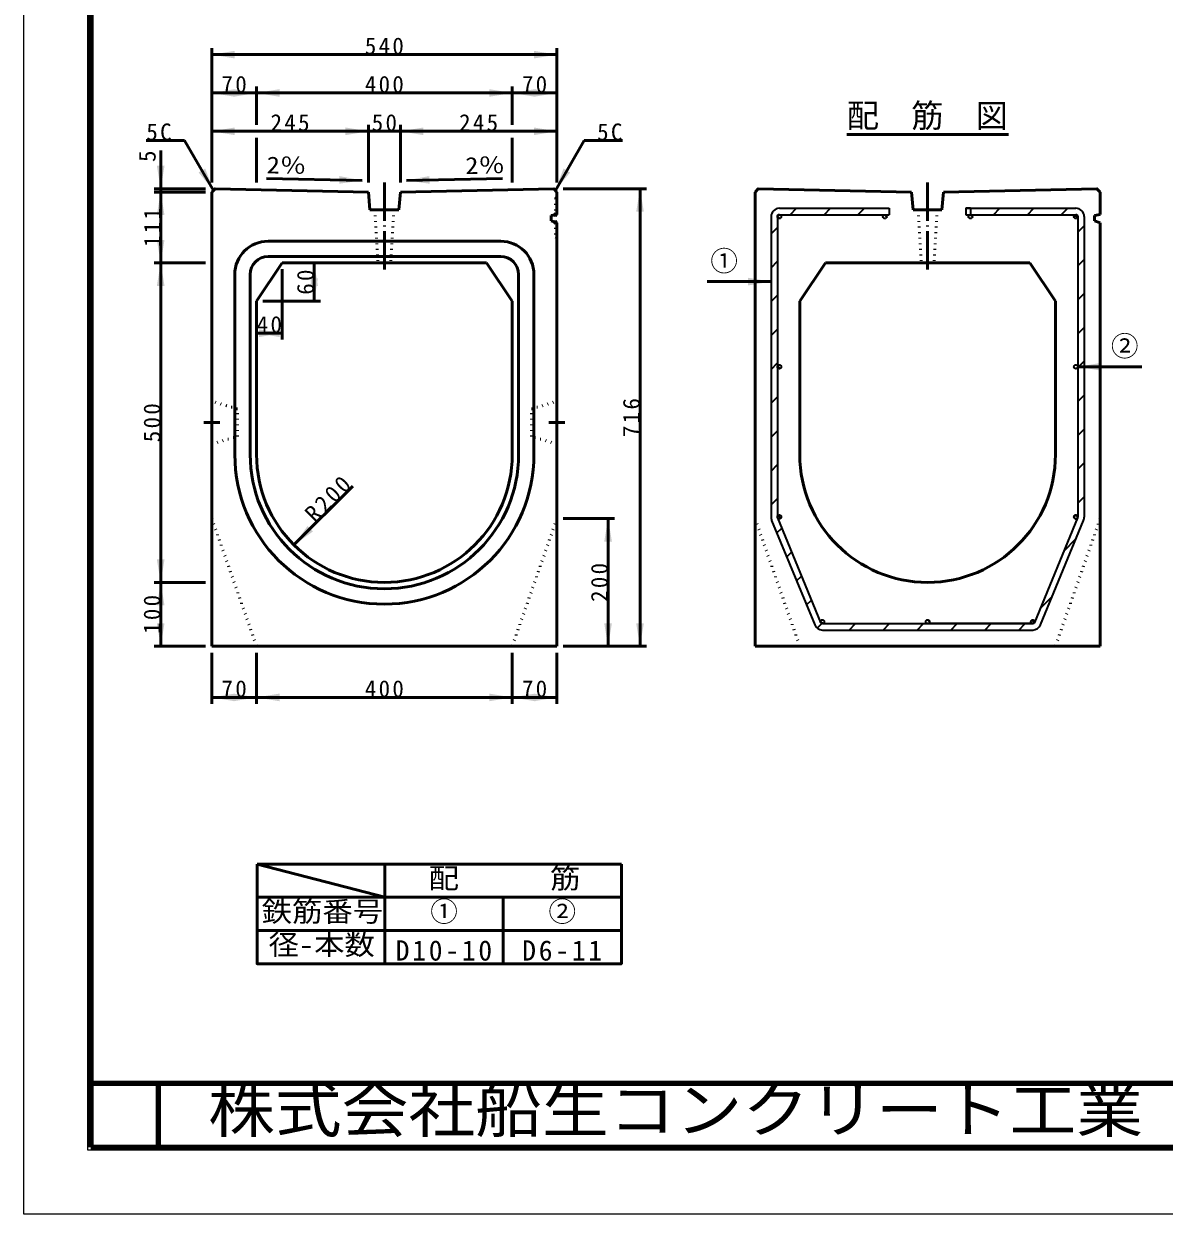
# Model space of a CAD drawing. Units: millimetres, scale not verified. Extents: x -2102 to 2102, y -1485 to 1485.
# Drawn here: x -2102 to -318, y -1485 to 378 of the extents above; entities that cross this region are included whole.
import ezdxf
from ezdxf.enums import TextEntityAlignment as Align

# ---------------------------------------------------------------- set-up
doc = ezdxf.new("R2010")
doc.units = ezdxf.units.MM
doc.header["$LTSCALE"] = 5
doc.header["$PDMODE"] = 32
doc.header["$PDSIZE"] = 2.5
doc.linetypes.add('DOTTED', pattern=[1.75, 0.25, -1.5])
doc.linetypes.add('LONG_DASHED_DOTTED', pattern=[15.25, 12, -1.5, 0.25, -1.5])
doc.layers.add('0-0_V-nasSTD', color=7, linetype='Continuous', lineweight=35)
doc.layers.add('0-1_0', color=7, linetype='Continuous', lineweight=50)
doc.styles.add('ＭＳ ゴシック', font='')
doc.styles.get('ＭＳ ゴシック').set_extended_font_data('MS Gothic')

msp = doc.modelspace()

# ---------------------------------------------------------------- linework, layer by layer
at = {"layer": '0-0_V-nasSTD', "lineweight": 100}
for p, q in [((-1997.5, 1380), (-1997.5, -1380)), ((-1892.5, -1280), (-1892.5, -1380)), ((-1997.5, -1380), (1997.5, -1380))]:
    msp.add_line(p, q, dxfattribs=at)
at = {"layer": '0-0_V-nasSTD', "lineweight": 50}
for p, q in [((-1738.332, 199.81), (-1738.332, 129.81)), ((-1338.332, 199.81), (-1338.332, 129.81)), ((-713.332, 114.81), (-710.832, 86.81)), ((-713.332, 114.81), (-710.832, 86.81)), ((-663.332, 114.81), (-665.832, 86.81)), ((-665.832, 86.81), (-710.832, 86.81)), ((-703.332, 86.81), (-673.332, 86.81)), ((-1737.5, -937), (-1737.5, -989)), ((-1537.5, -937), (-1737.5, -937)), ((-1352.5, -937), (-1537.5, -937)), ((-1167.5, -937), (-1352.5, -937)), ((-1167.5, -989), (-1167.5, -937)), ((-1737.5, -989), (-1737.5, -1041)), ((-1537.5, -989), (-1737.5, -989)), ((-1537.5, -1041), (-1537.5, -989)), ((-1352.5, -989), (-1167.5, -989)), ((-1537.5, -1041), (-1737.5, -1041))]:
    msp.add_line(p, q, dxfattribs=at)
at = {"layer": '0-0_V-nasSTD'}
for p, q in [((-933.332, 76.31), (-933.332, -394.099)), ((-923.332, 76.31), (-923.332, -394.108)), ((-923.279, 76.873), (-919.769, 73.363)), ((-920.332, 89.31), (-748.332, 89.31)), ((-920.332, 79.31), (-748.332, 79.31)), ((-903.405, 79.31), (-893.405, 89.31)), ((-850.372, 79.31), (-840.372, 89.31)), ((-797.339, 79.31), (-787.339, 89.31)), ((-755.947, 79.31), (-755.332, 79.31)), ((-755.947, 79.246), (-752.396, 75.695)), ((-755.332, 79.31), (-748.332, 79.31)), ((-748.332, 89.31), (-748.332, 79.31)), ((-628.332, 89.31), (-628.332, 79.31)), ((-628.332, 89.31), (-456.332, 89.31)), ((-628.332, 89.218), (-628.24, 89.31)), ((-621.332, 89.31), (-628.332, 89.31)), ((-628.332, 79.31), (-456.332, 79.31)), ((-621.644, 79.293), (-618.349, 75.998)), ((-621.332, 89.31), (-621.332, 79.31)), ((-585.207, 79.31), (-575.207, 89.31)), ((-532.174, 79.31), (-522.174, 89.31)), ((-479.141, 79.31), (-469.141, 89.31)), ((-458.295, 78.579), (-454.063, 74.347)), ((-453.332, 76.31), (-453.332, -394.108)), ((-443.332, 76.31), (-443.332, -394.104)), ((-933.332, 49.383), (-923.332, 59.383)), ((-453.332, 52.085), (-443.332, 62.085)), ((-933.332, -3.65), (-923.332, 6.35)), ((-453.332, -0.948), (-443.332, 9.052)), ((-933.332, -56.683), (-923.332, -46.683)), ((-453.332, -53.981), (-443.332, -43.981)), ((-933.332, -109.716), (-923.332, -99.716)), ((-453.332, -107.014), (-443.332, -97.014)), ((-933.332, -162.749), (-923.332, -152.749)), ((-923.332, -158.69), (-923.332, -157.276)), ((-922.978, -157.276), (-918.918, -161.336)), ((-453.332, -160.047), (-443.332, -150.047)), ((-453.332, -213.08), (-443.332, -203.08)), ((-933.332, -215.782), (-923.332, -205.782)), ((-933.332, -268.815), (-923.332, -258.815)), ((-453.332, -266.113), (-443.332, -256.113)), ((-933.332, -321.848), (-923.332, -311.848)), ((-453.332, -319.146), (-443.332, -309.146)), ((-933.332, -374.882), (-923.332, -364.882)), ((-453.332, -372.179), (-443.332, -362.179)), ((-456.698, -390.713), (-453.355, -394.056)), ((-932.353, -399.049), (-864.992, -562.64)), ((-932.353, -399.049), (-932.353, -399.049)), ((-932.353, -399.049), (-932.353, -399.049)), ((-923.107, -395.25), (-855.749, -558.833)), ((-923.107, -395.25), (-923.107, -395.25)), ((-923.107, -395.25), (-923.107, -395.25)), ((-922.493, -391.609), (-918.251, -395.851)), ((-453.558, -395.25), (-520.916, -558.833)), ((-511.671, -562.64), (-444.312, -399.054)), ((-453.558, -395.25), (-453.558, -395.25)), ((-444.312, -399.054), (-444.312, -399.054)), ((-924.22, -418.802), (-916.562, -411.144)), ((-474.69, -446.569), (-456.307, -428.186)), ((-908.752, -456.367), (-901.094, -448.709)), ((-893.284, -493.932), (-885.626, -486.274)), ((-511.813, -536.725), (-493.43, -518.343)), ((-877.816, -531.497), (-870.158, -523.839)), ((-855.929, -557.168), (-852.452, -560.645)), ((-855.749, -558.833), (-855.749, -558.833)), ((-855.749, -558.833), (-855.749, -558.833)), ((-855.749, -558.833), (-855.749, -558.833)), ((-688.68, -554.711), (-685.353, -558.038)), ((-525.476, -555.28), (-521.28, -559.477)), ((-520.916, -558.833), (-520.916, -558.833)), ((-520.916, -558.833), (-520.916, -558.833)), ((-520.916, -558.833), (-520.916, -558.833)), ((-864.992, -562.64), (-864.992, -562.64)), ((-864.992, -562.64), (-864.992, -562.64)), ((-861.112, -567.826), (-853.847, -560.561)), ((-852.975, -560.69), (-523.69, -560.69)), ((-852.452, -560.69), (-852.975, -560.69)), ((-852.971, -570.69), (-523.691, -570.69)), ((-810.943, -570.69), (-800.943, -560.69)), ((-757.91, -570.69), (-747.91, -560.69)), ((-704.877, -570.69), (-694.877, -560.69)), ((-523.69, -560.69), (-688.332, -560.69)), ((-523.69, -560.69), (-688.332, -560.69)), ((-651.844, -570.69), (-641.844, -560.69)), ((-598.811, -570.69), (-588.811, -560.69)), ((-545.778, -570.69), (-535.778, -560.69)), ((-511.671, -562.64), (-511.671, -562.64))]:
    msp.add_line(p, q, dxfattribs=at)
at = {"layer": '0-0_V-nasSTD', "lineweight": 18}
for points in [[(-2102.5, -1485), (-2102.5, 1485), (2102.5, 1485), (2102.5, -1485)], [(-2002.5, -1385), (-2002.5, 1385), (2002.5, 1385), (2002.5, -1385)]]:
    msp.add_lwpolyline(points, close=True, dxfattribs=at)
at = {"layer": '0-0_V-nasSTD'}
msp.add_lwpolyline([(-511.671, -562.64), (-511.671, -562.64), (-444.312, -399.054)], dxfattribs=at)
at = {"layer": '0-0_V-nasSTD', "lineweight": 50}
for points in [[(-1737.5, -937), (-1537.5, -989), (-1537.5, -937)], [(-1537.5, -1093), (-1537.5, -1041), (-1537.5, -989), (-1537.5, -1041), (-1352.5, -1041), (-1352.5, -989), (-1537.5, -989)], [(-1352.5, -1041), (-1352.5, -989), (-1352.5, -1041)], [(-1352.5, -1041), (-1167.5, -1041), (-1167.5, -989)], [(-1352.5, -1093), (-1167.5, -1093), (-1167.5, -1041), (-1167.5, -989)], [(-1167.5, -1093), (-1167.5, -1041), (-1167.5, -989), (-1167.5, -1041)], [(-1737.5, -1041), (-1737.5, -1093), (-1537.5, -1093)], [(-1537.5, -1093), (-1537.5, -1041), (-1537.5, -1093)], [(-1537.5, -1093), (-1352.5, -1093), (-1352.5, -1041)], [(-1352.5, -1093), (-1352.5, -1041), (-1352.5, -1093)], [(-1167.5, -1093), (-1167.5, -1041), (-1167.5, -1093)]]:
    msp.add_lwpolyline(points, dxfattribs=at)
at = {"layer": '0-0_V-nasSTD'}
for centre in [(-920.332, 76.31), (-755.332, 76.31), (-621.332, 76.31), (-621.332, 76.31), (-456.332, 76.31), (-920.332, -158.69), (-456.332, -158.69), (-920.332, -393.69), (-456.332, -393.69), (-852.975, -557.69), (-688.332, -557.69), (-523.69, -557.69)]:
    msp.add_circle(centre, 3, dxfattribs=at)
for centre, radius, start, end in [((-920.332, 76.31), 13, 90, 180), ((-920.332, 76.31), 13, 90, 180), ((-920.332, 76.31), 3, 90, 180), ((-920.332, 76.31), 3, 90, 180), ((-920.332, 76.31), 3, 169.17571, 180), ((-920.332, 76.31), 3, 90, 169.17571), ((-456.332, 76.31), 13, 0, 90), ((-456.332, 76.31), 3, 0, 90), ((-456.332, 76.31), 3, 0, 90), ((-456.332, 76.31), 3, 0, 90), ((-456.332, -393.69), 3, 0, 330.64995), ((-920.332, -394.099), 13, 180, 202.38013), ((-920.332, -394.108), 3, 180, 202.38013), ((-456.332, -393.69), 3, 330.64995, 0), ((-456.332, -393.69), 3, 330.64995, 0), ((-456.332, -394.108), 3, 337.61987, 0), ((-456.332, -394.104), 13, 337.61987, 0), ((-456.332, -394.104), 13, 337.61987, 0), ((-852.975, -557.69), 3, 202.38053, 270.00103), ((-523.69, -557.69), 3, 270, 337.61987), ((-523.69, -557.69), 3, 323.45593, 337.61947), ((-852.971, -557.69), 13, 202.38013, 270), ((-523.691, -557.69), 13, 270, 337.61987)]:
    msp.add_arc(centre, radius, start, end, dxfattribs=at)
for points in [[(-1808.332, 329.81), (-1772.332, 323.81), (-1772.332, 335.81)], [(-1304.332, 323.81), (-1304.332, 335.81), (-1268.332, 329.81)], [(-1808.332, 269.81), (-1772.332, 263.81), (-1772.332, 275.81)], [(-1774.332, 263.81), (-1774.332, 275.81), (-1738.332, 269.81)], [(-1738.332, 269.81), (-1702.332, 263.81), (-1702.332, 275.81)], [(-1374.332, 263.81), (-1374.332, 275.81), (-1338.332, 269.81)], [(-1338.332, 269.81), (-1302.332, 263.81), (-1302.332, 275.81)], [(-1304.332, 263.81), (-1304.332, 275.81), (-1268.332, 269.81)], [(-1808.332, 209.81), (-1772.332, 203.81), (-1772.332, 215.81)], [(-1599.332, 203.81), (-1599.332, 215.81), (-1563.332, 209.81)], [(-1513.332, 209.81), (-1477.332, 203.81), (-1477.332, 215.81)], [(-1304.332, 203.81), (-1304.332, 215.81), (-1268.332, 209.81)], [(-1894.332, 155.81), (-1888.332, 119.81), (-1882.332, 155.81)], [(-1829.029, 145.486), (-1818.636, 151.486), (-1805.832, 117.31)], [(-1270.832, 117.31), (-1258.029, 151.486), (-1247.636, 145.486)], [(-1609.064, 127.776), (-1608.814, 139.773), (-1572.947, 133.025)], [(-1503.718, 133.025), (-1467.851, 139.773), (-1467.601, 127.776)], [(-1894.332, 78.81), (-1888.332, 114.81), (-1882.332, 78.81)], [(-1144.332, 83.81), (-1138.332, 119.81), (-1132.332, 83.81)], [(-1894.332, 39.81), (-1888.332, 3.81), (-1882.332, 39.81)], [(-1894.332, -32.19), (-1888.332, 3.81), (-1882.332, -32.19)], [(-1654.332, -32.19), (-1648.332, 3.81), (-1642.332, -32.19)], [(-1654.332, -20.19), (-1648.332, -56.19), (-1642.332, -20.19)], [(-969.332, -31.444), (-969.332, -19.444), (-933.332, -25.444)], [(-1738.332, -106.19), (-1702.332, -112.19), (-1702.332, -100.19)], [(-1734.332, -112.19), (-1734.332, -100.19), (-1698.332, -106.19)], [(-453.332, -158.69), (-417.332, -164.69), (-417.332, -152.69)], [(-1679.754, -437.612), (-1658.541, -407.913), (-1650.055, -416.399)], [(-1194.332, -432.19), (-1188.332, -396.19), (-1182.332, -432.19)], [(-1894.332, -460.19), (-1888.332, -496.19), (-1882.332, -460.19)], [(-1894.332, -532.19), (-1888.332, -496.19), (-1882.332, -532.19)], [(-1894.332, -560.19), (-1888.332, -596.19), (-1882.332, -560.19)], [(-1194.332, -560.19), (-1188.332, -596.19), (-1182.332, -560.19)], [(-1144.332, -560.19), (-1138.332, -596.19), (-1132.332, -560.19)], [(-1808.332, -676.19), (-1772.332, -682.19), (-1772.332, -670.19)], [(-1774.332, -682.19), (-1774.332, -670.19), (-1738.332, -676.19)], [(-1738.332, -676.19), (-1702.332, -682.19), (-1702.332, -670.19)], [(-1374.332, -682.19), (-1374.332, -670.19), (-1338.332, -676.19)], [(-1338.332, -676.19), (-1302.332, -682.19), (-1302.332, -670.19)], [(-1304.332, -682.19), (-1304.332, -670.19), (-1268.332, -676.19)]]:
    msp.add_solid(points, dxfattribs=at)
at = {"layer": '0-1_0'}
for p, q in [((-1808.332, 129.81), (-1808.332, 339.81)), ((-1268.332, 129.81), (-1268.332, 339.81)), ((-1808.332, 329.81), (-1268.332, 329.81)), ((-1738.332, 219.81), (-1738.332, 279.81)), ((-1338.332, 219.81), (-1338.332, 279.81)), ((-1563.332, 209.81), (-1808.332, 209.81)), ((-1563.332, 129.81), (-1563.332, 219.81)), ((-1563.332, 209.81), (-1513.332, 209.81)), ((-1513.332, 129.81), (-1513.332, 219.81)), ((-1513.332, 209.81), (-1268.332, 209.81)), ((-1910.832, 195.252), (-1850.832, 195.252)), ((-1850.832, 195.252), (-1805.832, 117.31)), ((-1225.832, 195.252), (-1270.832, 117.31)), ((-1225.832, 195.252), (-1165.832, 195.252)), ((-814.736, 204.81), (-561.929, 204.81)), ((-1888.332, 179.81), (-1888.332, 119.81)), ((-1572.947, 133.025), (-1722.914, 136.149)), ((-1503.718, 133.025), (-1353.751, 136.149)), ((-1818.332, 119.81), (-1898.332, 119.81)), ((-1818.332, 114.81), (-1898.332, 114.81)), ((-1888.332, 114.81), (-1888.332, 119.81)), ((-1888.332, 3.81), (-1888.332, 114.81)), ((-1808.332, -596.19), (-1808.332, 114.81)), ((-1563.332, 114.81), (-1560.832, 86.81)), ((-1513.332, 114.81), (-1515.832, 86.81)), ((-1268.332, 114.81), (-1268.332, 79.824)), ((-1258.332, 119.81), (-1128.332, 119.81)), ((-1138.332, -596.19), (-1138.332, 119.81)), ((-958.332, -596.19), (-958.332, 114.81)), ((-418.332, 114.81), (-418.332, 79.824)), ((-1515.832, 86.81), (-1560.832, 86.81)), ((-1553.332, 86.81), (-1523.332, 86.81)), ((-1277.332, 77.81), (-1268.332, 79.824)), ((-1277.332, 69.81), (-1277.332, 77.81)), ((-427.332, 77.81), (-418.332, 79.824)), ((-427.332, 69.81), (-427.332, 77.81)), ((-1277.332, 69.81), (-1268.332, 66.451)), ((-1268.332, -596.19), (-1268.332, 66.451)), ((-427.332, 69.81), (-418.332, 66.451)), ((-418.332, -596.19), (-418.332, 66.451)), ((-1720.332, 37.81), (-1356.332, 37.81)), ((-1818.332, 3.81), (-1898.332, 3.81)), ((-1698.332, 3.81), (-1738.332, -56.19)), ((-1720.332, 13.81), (-1356.332, 13.81)), ((-1698.332, 3.81), (-1378.332, 3.81)), ((-1648.332, -56.19), (-1648.332, 3.81)), ((-1550.832, 3.81), (-1525.832, 3.81)), ((-1378.332, 3.81), (-1338.332, -56.19)), ((-848.332, 3.81), (-888.332, -56.19)), ((-848.332, 3.81), (-528.332, 3.81)), ((-528.332, 3.81), (-488.332, -56.19)), ((-1772.332, -46.19), (-1772.332, -14.19)), ((-1748.332, -46.19), (-1748.332, -14.19)), ((-1698.332, -6.19), (-1698.332, -116.19)), ((-1328.332, -14.19), (-1328.332, -46.19)), ((-1304.332, -14.19), (-1304.332, -46.19)), ((-1033.332, -25.444), (-933.332, -25.444)), ((-1772.332, -296.19), (-1772.332, -46.19)), ((-1748.332, -296.19), (-1748.332, -46.19)), ((-1328.332, -46.19), (-1328.332, -296.19)), ((-1304.332, -46.19), (-1304.332, -296.19)), ((-1738.332, -56.19), (-1738.332, -296.19)), ((-1728.332, -56.19), (-1638.332, -56.19)), ((-1338.332, -56.19), (-1338.332, -296.19)), ((-888.332, -56.19), (-888.332, -296.19)), ((-488.332, -56.19), (-488.332, -296.19)), ((-1738.332, -106.19), (-1698.332, -106.19)), ((-353.332, -158.69), (-453.332, -158.69)), ((-1679.754, -437.612), (-1587.83, -345.688)), ((-1258.332, -396.19), (-1178.332, -396.19)), ((-1188.332, -596.19), (-1188.332, -396.19)), ((-1818.332, -496.19), (-1898.332, -496.19)), ((-1818.332, -596.19), (-1898.332, -596.19)), ((-1808.332, -596.19), (-1268.332, -596.19)), ((-1808.332, -606.19), (-1808.332, -686.19)), ((-1738.332, -606.19), (-1738.332, -686.19)), ((-1338.332, -606.19), (-1338.332, -686.19)), ((-1268.332, -606.19), (-1268.332, -686.19)), ((-1258.332, -596.19), (-1128.332, -596.19)), ((-958.332, -596.19), (-418.332, -596.19)), ((-1808.332, -676.19), (-1738.332, -676.19)), ((-1738.332, -676.19), (-1338.332, -676.19)), ((-1338.332, -676.19), (-1268.332, -676.19))]:
    msp.add_line(p, q, dxfattribs=at)
at = {"layer": '0-1_0', "linetype": 'LONG_DASHED_DOTTED'}
for p, q in [((-1538.332, 129.81), (-1538.332, -11.19)), ((-688.332, 129.81), (-688.332, -11.19)), ((-1795.832, -246.19), (-1820.832, -246.19)), ((-1280.832, -246.19), (-1255.832, -246.19))]:
    msp.add_line(p, q, dxfattribs=at)
at = {"layer": '0-1_0', "linetype": 'DOTTED'}
for p, q in [((-1270.632, 104.81), (-1268.332, 107.11)), ((-1270.632, 104.81), (-1270.632, 79.31)), ((-1553.332, 86.81), (-1548.332, 3.81)), ((-1523.332, 86.81), (-1528.332, 3.81)), ((-703.332, 86.81), (-698.332, 3.81)), ((-673.332, 86.81), (-678.332, 3.81)), ((-1308.332, -224.69), (-1268.332, -212.69)), ((-1268.332, -212.69), (-1268.332, -279.69)), ((-1308.332, -267.69), (-1308.332, -224.69)), ((-1268.332, -279.69), (-1308.332, -267.69)), ((-1808.332, -396.19), (-1738.332, -596.19)), ((-1268.332, -396.19), (-1338.332, -596.19)), ((-958.332, -396.19), (-888.332, -596.19)), ((-418.332, -396.19), (-488.332, -596.19))]:
    msp.add_line(p, q, dxfattribs=at)
at = {"layer": '0-1_0', "lineweight": 100}
msp.add_line((-1997.5, -1280), (1997.5, -1280), dxfattribs=at)
at = {"layer": '0-1_0'}
for points in [[(-1808.332, 269.81), (-1738.332, 269.81), (-1338.332, 269.81), (-1268.332, 269.81)], [(-1563.332, 114.81), (-1803.332, 119.81), (-1808.332, 114.81)], [(-1513.332, 114.81), (-1273.332, 119.81), (-1268.332, 114.81)], [(-713.332, 114.81), (-953.332, 119.81), (-958.332, 114.81)], [(-663.332, 114.81), (-423.332, 119.81), (-418.332, 114.81)], [(-1888.332, -596.19), (-1888.332, -496.19), (-1888.332, 3.81)]]:
    msp.add_lwpolyline(points, dxfattribs=at)
at = {"layer": '0-1_0', "linetype": 'DOTTED'}
msp.add_lwpolyline([(-1270.632, 67.31), (-1270.632, 44.81), (-1268.332, 42.51)], dxfattribs=at)
msp.add_lwpolyline([(-1768.332, -224.69), (-1808.332, -212.69), (-1808.332, -279.69), (-1768.332, -267.69)], close=True, dxfattribs=at)
at = {"layer": '0-1_0'}
for centre, radius, start, end in [((-1720.332, -14.19), 52, 90, 180), ((-1356.332, -14.19), 52, 0, 90), ((-1720.332, -14.19), 28, 90, 180), ((-1356.332, -14.19), 28, 0, 90), ((-1538.332, -296.19), 234, 180, 270), ((-1538.332, -296.19), 210, 180, 270), ((-1538.332, -296.19), 200, 180, 270), ((-1538.332, -296.19), 200, 270, 0), ((-1538.332, -296.19), 210, 270, 0), ((-1538.332, -296.19), 234, 270, 0), ((-688.332, -296.19), 200, 180, 270), ((-688.332, -296.19), 200, 270, 0)]:
    msp.add_arc(centre, radius, start, end, dxfattribs=at)
for p in [(-1270.632, 79.31), (-1270.632, 67.31)]:
    msp.add_point(p, dxfattribs=at)

# ---------------------------------------------------------------- texts
at = {"layer": '0-0_V-nasSTD', "style": 'ＭＳ ゴシック'}
for s, height, p in [('配\u3000筋\u3000図', 36.95, (-814.736, 204.81)), ('①', 31.67, (-1028.332, -18.444)), ('②', 31.67, (-401.532, -151.69)), ('①', 31.67, (-1466.6, -1036.6)), ('②', 31.67, (-1281.6, -1036.6))]:
    msp.add_text(s, height=height, dxfattribs=at).set_placement(p, align=Align.BOTTOM_LEFT)
msp.add_text('5', height=26.39, rotation=90, dxfattribs=at).set_placement((-1888.332, 161.81), align=Align.BOTTOM_LEFT)
at = {"layer": '0-0_V-nasSTD', "style": 'ＭＳ ゴシック', "width": 1.15}
for rotation, p in [(358.807, (-1722.914, 136.149)), (1.193, (-1411.338, 134.95))]:
    msp.add_text('2％', height=26.39, rotation=rotation, dxfattribs=at).set_placement(p, align=Align.BOTTOM_LEFT)
at = {"layer": '0-0_V-nasSTD', "style": 'ＭＳ ゴシック', "width": 1.1}
for s, height, p in [('配\u3000\u3000\u3000筋', 31.67, (-1469.14, -984.6)), ('鉄筋番号', 31.67, (-1730.38, -1036.6)), ('径-本数', 31.67, (-1719.58, -1088.6)), ('株式会社船生コンクリート工業', 69.65, (-1814.221, -1377.45))]:
    msp.add_text(s, height=height, dxfattribs=at).set_placement(p, align=Align.BOTTOM_LEFT)
at = {"layer": '0-0_V-nasSTD', "attachment_point": 7, "style": 'ＭＳ ゴシック'}
for s, insert, char_height in [('\\T1.2;540', (-1568.932, 329.81), 26.39), ('\\T1.2;70', (-1793.132, 269.81), 26.39), ('\\T1.2;400', (-1568.932, 269.81), 26.39), ('\\T1.2;70', (-1323.132, 269.81), 26.39), ('\\T1.2;245', (-1716.432, 209.81), 26.39), ('\\T1.2;50', (-1558.132, 209.81), 26.39), ('\\T1.2;245', (-1421.432, 209.81), 26.39), ('\\T1.2;5C', (-1910.832, 195.252), 26.39), ('\\T1.2;5C', (-1205.432, 195.252), 26.39), ('\\T1.2;40', (-1738.132, -106.19), 26.39), ('\\T1.2;70', (-1793.132, -676.19), 26.39), ('\\T1.2;400', (-1568.932, -676.19), 26.39), ('\\T1.2;70', (-1323.132, -676.19), 26.39), ('\\T1.2;D10-10', (-1520.6, -1088.6), 31.67), ('\\T1.2;D6-11', (-1322.64, -1088.6), 31.67)]:
    msp.add_mtext(s, dxfattribs=dict(at, insert=insert, char_height=char_height))
at = {"layer": '0-0_V-nasSTD', "char_height": 26.39, "attachment_point": 7, "style": 'ＭＳ ゴシック'}
for s, insert, rotation in [('\\T1.2;111', (-1888.332, 28.71), 90), ('\\T1.2;60', (-1648.332, -45.99), 90), ('\\T1.2;500', (-1888.332, -276.79), 90), ('\\T1.2;716', (-1138.332, -268.79), 90), ('\\T1.2;R200', (-1646.378, -404.236), 45), ('\\T1.2;200', (-1188.332, -526.79), 90), ('\\T1.2;100', (-1888.332, -576.79), 90)]:
    msp.add_mtext(s, dxfattribs=dict(at, insert=insert, rotation=rotation))

doc.saveas('drawing.dxf')
